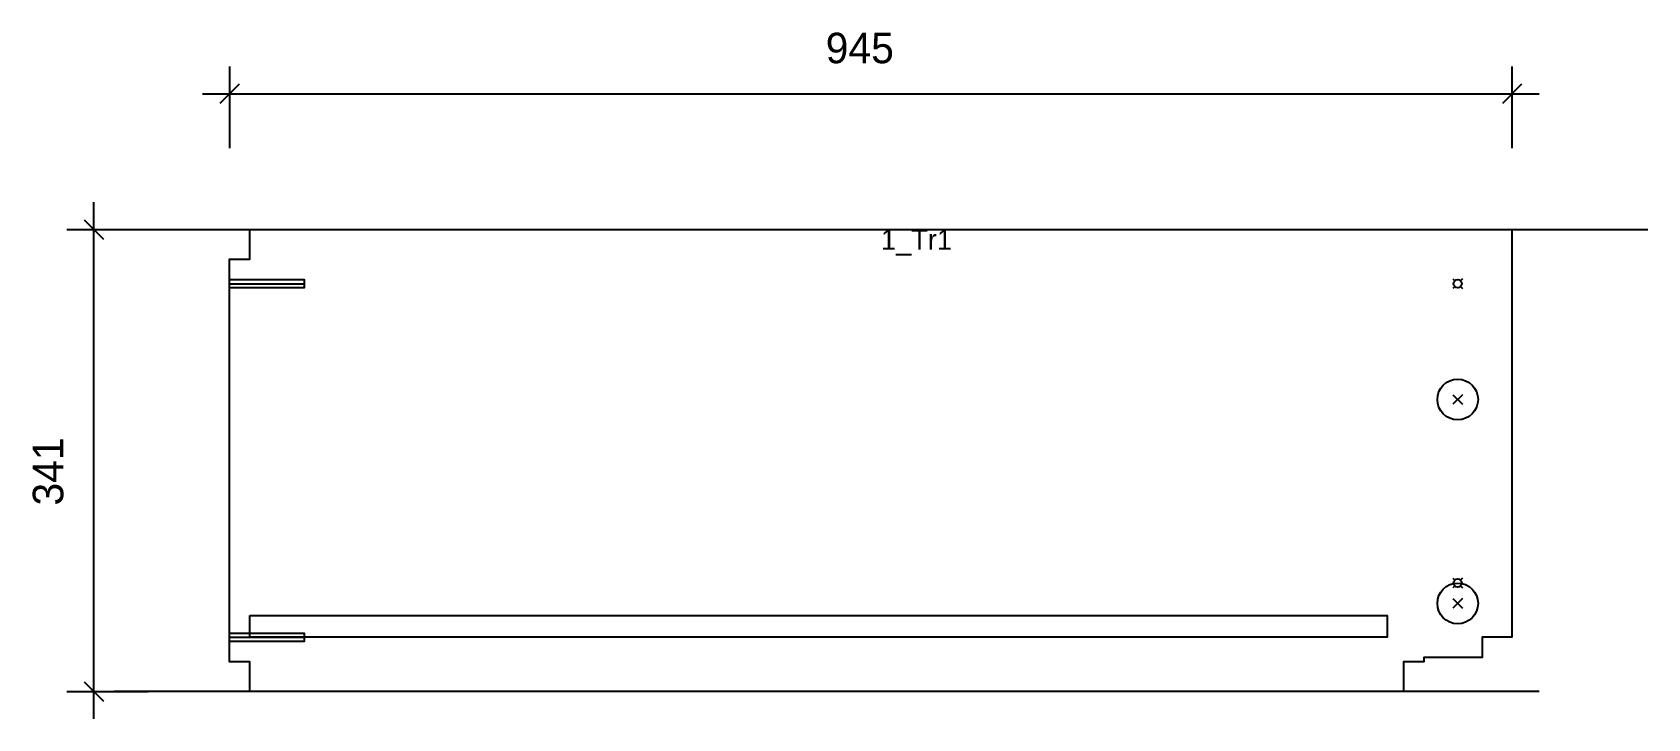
# Model space of a CAD drawing. Header units: millimetres. Extents: x -145 to 1045, y -20 to 486.
import ezdxf
from ezdxf.enums import TextEntityAlignment as Align

# ---------------------------------------------------------------- set-up
doc = ezdxf.new("R2010")
doc.units = ezdxf.units.MM
for name, color, linetype in [('CONTOUR', 7, 'CONTINUOUS'), ('CUT_RISER', 7, 'CONTINUOUS'), ('DIMLINES', 7, 'CONTINUOUS'), ('DIMLINESTEXT', 7, 'CONTINUOUS'), ('DRILLINGSOTHER', 7, 'CONTINUOUS'), ('DRILLINGSSIDE', 7, 'CONTINUOUS'), ('EXTRATREADBACKPROFILELINES', 7, 'CONTINUOUS'), ('EXTRATREADBACKPROFILELINESTEXT', 7, 'CONTINUOUS'), ('EXTRATREADFRONTPROFILELINES', 7, 'CONTINUOUS')]:
    doc.layers.add(name, color=color, linetype=linetype)

msp = doc.modelspace()

# ---------------------------------------------------------------- linework, layer by layer
at = {"layer": 'CONTOUR', "color": 0, "linetype": '0'}
msp.add_lwpolyline([(945, 340.683), (945, 40), (923, 40), (923, 25), (880, 25), (880, 22), (865, 22), (865, 0), (15, 0), (15, 22), (0, 22), (0, 318.683), (15, 318.683), (15, 340.683), (945, 340.683)], dxfattribs=at)
at = {"layer": 'CUT_RISER', "color": 1, "linetype": '1'}
msp.add_lwpolyline([(15, 56), (23, 56), (57.25, 56), (91.5, 56), (125.75, 56), (160, 56), (194.25, 56), (228.5, 56), (262.75, 56), (297, 56), (331.25, 56), (365.5, 56), (399.75, 56), (434, 56), (442, 56), (476.25, 56), (510.5, 56), (544.75, 56), (579, 56), (613.25, 56), (647.5, 56), (681.75, 56), (716, 56), (750.25, 56), (784.5, 56), (818.75, 56), (853, 56), (853, 52.8), (853, 40), (845, 40), (811.8, 40), (778.6, 40), (745.4, 40), (712.2, 40), (679, 40), (645.8, 40), (612.6, 40), (579.4, 40), (546.2, 40), (513, 40), (479.8, 40), (446.6, 40), (413.4, 40), (380.2, 40), (347, 40), (313.8, 40), (280.6, 40), (247.4, 40), (214.2, 40), (181, 40), (147.8, 40), (114.6, 40), (81.4, 40), (48.2, 40), (15, 40), (15, 43.2), (15, 56)], dxfattribs=at)
at = {"layer": 'DIMLINES', "color": 0}
for p, q in [((0, 460.683), (0, 400.683)), ((945, 460.683), (945, 400.683)), ((-20, 440.683), (965, 440.683)), ((7.071, 447.754), (-7.071, 433.612)), ((952.071, 447.754), (937.929, 433.612)), ((-100, -20), (-100, 360.683)), ((-107.071, 347.754), (-92.929, 333.612)), ((-120, 340.683), (-60, 340.683)), ((-120, 0), (-60, 0)), ((-107.071, 7.071), (-92.929, -7.071))]:
    msp.add_line(p, q, dxfattribs=at)
at = {"layer": 'DRILLINGSOTHER', "color": 3}
for p, q in [((902.879, 298.561), (901.464, 297.147)), ((901.466, 304.218), (902.879, 302.804)), ((908.536, 304.218), (907.121, 302.804)), ((907.121, 298.561), (908.534, 297.147)), ((908.536, 218.877), (901.464, 211.806)), ((901.466, 218.877), (908.534, 211.806)), ((901.466, 83.536), (902.879, 82.121)), ((908.536, 83.536), (907.121, 82.121)), ((902.879, 77.879), (901.464, 76.464)), ((907.121, 77.879), (908.534, 76.464)), ((908.536, 68.536), (901.464, 61.464)), ((901.466, 68.536), (908.534, 61.464))]:
    msp.add_line(p, q, dxfattribs=at)
for centre, radius in [((905, 300.683), 3), ((905, 215.341), 15), ((905, 65), 15), ((905, 80), 3)]:
    msp.add_circle(centre, radius, dxfattribs=at)
at = {"layer": 'DRILLINGSSIDE', "color": 3}
for p, q in [((0, 300.683), (55, 300.683)), ((0, 40), (55, 40))]:
    msp.add_line(p, q, dxfattribs=at)
at = {"layer": 'DRILLINGSSIDE', "color": 3, "linetype": '3'}
for points in [[(0, 303.683), (55, 303.683), (55, 297.683), (0, 297.683)], [(0, 43), (55, 43), (55, 37), (0, 37)]]:
    msp.add_lwpolyline(points, dxfattribs=at)
at = {"layer": 'EXTRATREADBACKPROFILELINES', "color": 2}
msp.add_line((-85, 340.683), (1045, 340.683), dxfattribs=at)
at = {"layer": 'EXTRATREADFRONTPROFILELINES', "color": 2}
msp.add_line((965, 0), (-85, 0), dxfattribs=at)

# ---------------------------------------------------------------- texts
at = {"layer": 'DIMLINESTEXT'}
msp.add_text('945', height=22.5, dxfattribs=at).set_placement((439.314, 485.683), align=Align.TOP_LEFT)
msp.add_text('341', height=22.5, rotation=90, dxfattribs=at).set_placement((-145, 137.156), align=Align.TOP_LEFT)
at = {"layer": 'EXTRATREADBACKPROFILELINESTEXT'}
msp.add_text('1_Tr1', height=15, dxfattribs=at).set_placement((480, 340.683), align=Align.TOP_LEFT)

doc.saveas('drawing.dxf')
